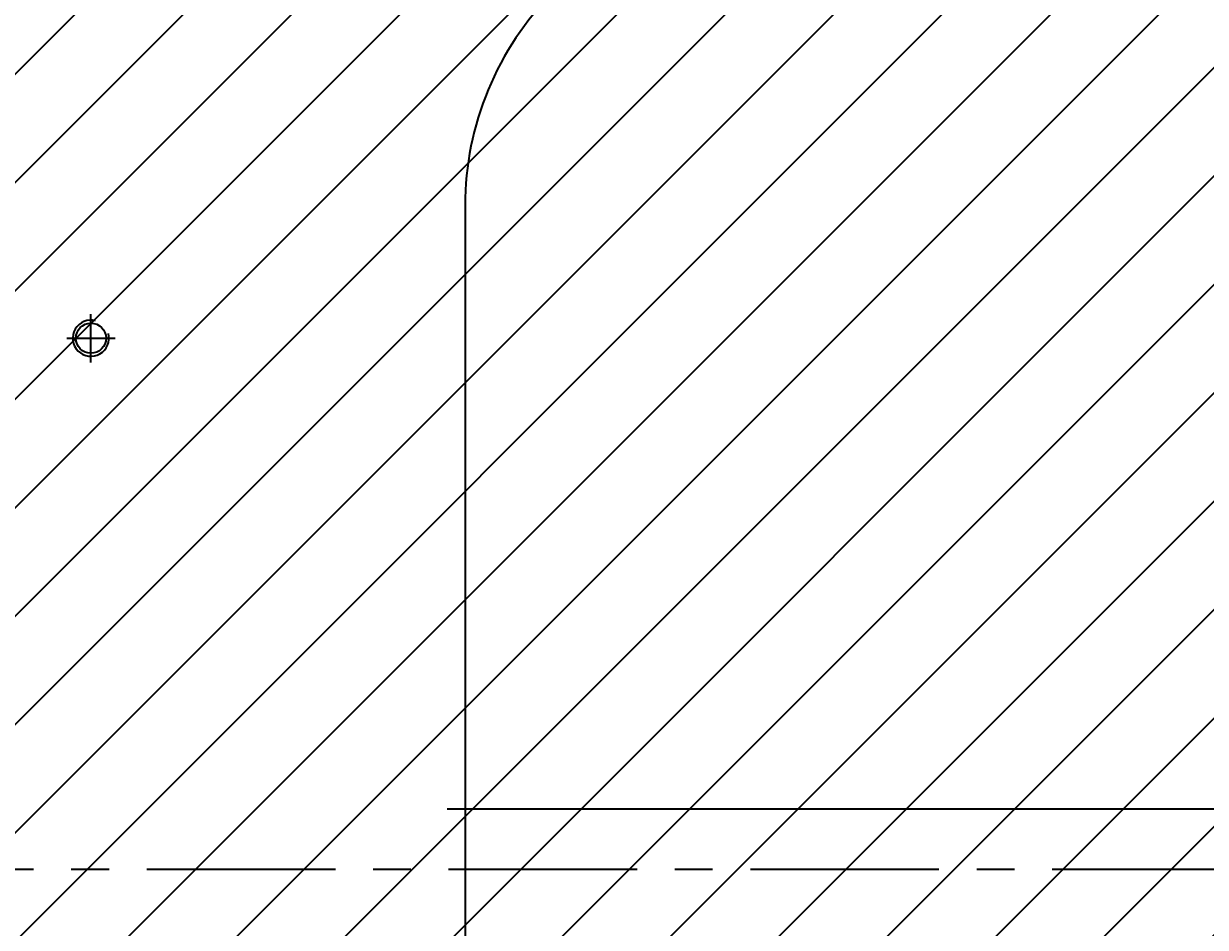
# Model space of a CAD drawing. Header units: inches. Extents: x 0 to 77285, y -118 to 40065.
# Drawn here: x 16464.5 to 16660.3, y 25835.9 to 25985.7 of the extents above; entities that cross this region are included whole.
import ezdxf

# ---------------------------------------------------------------- set-up
doc = ezdxf.new("R2010")
doc.units = ezdxf.units.IN
doc.header["$LTSCALE"] = 5
doc.header["$MEASUREMENT"] = 0
doc.linetypes.add('CENTER', pattern=[2, 1.25, -0.25, 0.25, -0.25])
doc.layers.add('11', color=1, linetype='CENTER')
doc.layers.add('A', color=8, linetype='Continuous')
doc.styles.add('SCI', font='')
doc.styles.get('SCI').set_extended_font_data('Gulim')
doc.dimstyles.new('SCH', dxfattribs={"dimtxt": 2.5, "dimasz": 2, "dimexe": 1.25, "dimexo": 0.625, "dimtad": 1, "dimdec": 8, "dimtxsty": 'SCI', "dimcen": 2.5, "dimclrd": 4, "dimclre": 4, "dimclrt": 7, "dimadec": 8, "dimazin": 2, "dimtfac": 1, "dimtdec": 8, "dimtmove": 0, "dimatfit": 3, "dimfxl": 1, "dimarcsym": 0})

# ---------------------------------------------------------------- blocks, each defined once
blk = doc.blocks.new('A$Cc399747e')
h = blk.add_hatch()
h.set_pattern_fill('ANSI31', color=256, scale=4)
h.set_pattern_definition([(45, (8071.277, 63861.461), (-8.980256, 8.980256), [])])
h.paths.add_polyline_path([(891.8, 581), (491.8, 581), (491.8, 281), (891.8, 281)])
at = {"ltscale": 5}
for p, q in [((745.79, 321), (745.79, 521)), ((417.79, 421), (748.79, 421)), ((807.79, 347), (807.79, 339)), ((811.79, 343), (803.79, 343))]:
    blk.add_line(p, q, dxfattribs=at)
blk.add_circle((807.79, 343), 2.5, dxfattribs=at)
for centre, radius, start, end in [((807.79, 343), 3, 255, 195), ((695.79, 321), 50, 270, 0)]:
    blk.add_arc(centre, radius, start, end, dxfattribs=at)
at = {"layer": '11', "ltscale": 5}
blk.add_line((217.29, 431), (2632.79, 431), dxfattribs=at)
blk = doc.blocks.new('*D366')
at = {"color": 4, "lineweight": -2, "transparency": 16777216}
for p, q in [((12554.65, 23925.55), (12554.65, 28076.14)), ((17979.65, 23925.05), (17979.65, 28076.14)), ((12714.65, 27976.14), (17819.65, 27976.14))]:
    blk.add_line(p, q, dxfattribs=at)
at = {"color": 4, "transparency": 16777216}
for points in [[(12714.65, 28002.81), (12714.65, 27949.48), (12554.65, 27976.14)], [(17819.65, 28002.81), (17819.65, 27949.48), (17979.65, 27976.14)]]:
    blk.add_solid(points, dxfattribs=at)
at = {"layer": 'Defpoints', "color": 0, "transparency": 16777216}
for p in [(17979.65, 27976.14), (12554.65, 23875.55), (17979.65, 23875.05)]:
    blk.add_point(p, dxfattribs=at)
at = {"color": 7, "transparency": 16777216, "insert": (15267.15, 28128.81), "char_height": 200, "attachment_point": 5, "style": 'SCI'}
blk.add_mtext('5425', dxfattribs=at)
blk = doc.blocks.new('*D367')
at = {"color": 4, "lineweight": -2, "transparency": 16777216}
for p, q in [((12554.65, 23925.55), (12554.65, 29140.68)), ((21064.65, 23433.05), (21064.65, 29140.68)), ((12714.65, 29040.68), (20904.65, 29040.68))]:
    blk.add_line(p, q, dxfattribs=at)
at = {"color": 4, "transparency": 16777216}
for points in [[(12714.65, 29067.34), (12714.65, 29014.01), (12554.65, 29040.68)], [(20904.65, 29067.34), (20904.65, 29014.01), (21064.65, 29040.68)]]:
    blk.add_solid(points, dxfattribs=at)
at = {"layer": 'Defpoints', "color": 0, "transparency": 16777216}
for p in [(21064.65, 29040.68), (12554.65, 23875.55), (21064.65, 23383.05)]:
    blk.add_point(p, dxfattribs=at)
at = {"color": 7, "transparency": 16777216, "insert": (16809.65, 29193.47), "char_height": 200, "attachment_point": 5, "style": 'SCI'}
blk.add_mtext('8510', dxfattribs=at)
blk = doc.blocks.new('*D374')
at = {"color": 4, "lineweight": -2, "transparency": 16777216}
for p, q in [((12554.65, 23925.55), (12554.65, 30215.88)), ((37924.65, 23433.05), (37924.65, 30215.88)), ((12714.65, 30115.88), (37764.65, 30115.88))]:
    blk.add_line(p, q, dxfattribs=at)
at = {"color": 4, "transparency": 16777216}
for points in [[(12714.65, 30142.54), (12714.65, 30089.21), (12554.65, 30115.88)], [(37764.65, 30142.54), (37764.65, 30089.21), (37924.65, 30115.88)]]:
    blk.add_solid(points, dxfattribs=at)
at = {"layer": 'Defpoints', "color": 0, "transparency": 16777216}
for p in [(37924.65, 30115.88), (12554.65, 23875.55), (37924.65, 23383.05)]:
    blk.add_point(p, dxfattribs=at)
at = {"color": 7, "transparency": 16777216, "insert": (25239.65, 30268.54), "char_height": 200, "attachment_point": 5, "style": 'SCI'}
blk.add_mtext('25370', dxfattribs=at)

msp = doc.modelspace()

# ---------------------------------------------------------------- block references
at = {"layer": 'A', "rotation": 180}
msp.add_blockref('A$Cc399747e', (17283.44187244, 26276.55060516), dxfattribs=at)

# ---------------------------------------------------------------- dimensions: what is measured, and where the dimension line sits
for base, p2, picture, middle in [((37924.649780898, 30115.8761734788), (37924.649780898, 23383.0504762948), '*D374', (25239.649780898, 30268.5392893244)), ((21064.649780898, 29040.6754827387), (21064.649780898, 23383.0504762948), '*D367', (16809.649780898, 29193.4717543765)), ((17979.649780898, 27976.1433020648), (17979.649780898, 23875.0504762948), '*D366', (15267.149780898, 28128.8064179103))]:
    dim = msp.add_linear_dim(base=base, p1=(12554.649780898, 23875.5504762968), p2=p2, dimstyle='SCH', override={"dimscale": 80})
    dim.commit()
    dim.dimension.update_dxf_attribs({"geometry": picture, "text_midpoint": middle})

doc.saveas('drawing.dxf')
